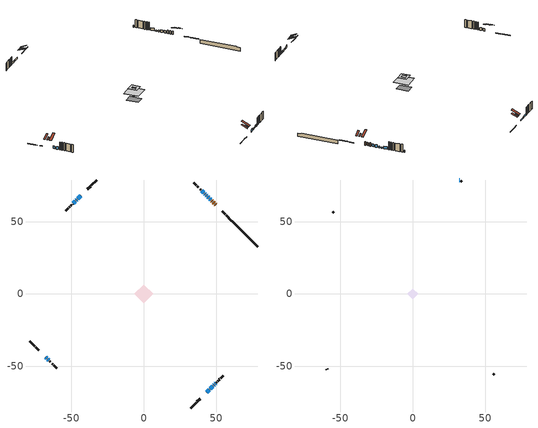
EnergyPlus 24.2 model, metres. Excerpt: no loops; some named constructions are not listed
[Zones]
conditioned space
 floor outside (Floor1 construction): -0.82,0 0,0.82 0.82,0 0,-0.82 z0.48
 floor adiabatic (AdiabaticFloorConstruction): -6.43,0 0,6.43 6.43,0 0,-6.43 z2.92
 floor foundation (Slab1 construction): -4.36,0.72 -0.72,4.36 4.36,-0.72 0.72,-4.36 z-2.01
 wall outside (RimJoist1 construction): 32.58,-78.66 36.08,-75.16 / -78.66,-32.58 -75.16,-36.08 / -32.58,78.66 -36.08,75.16 / 60.54,50.7 57.04,54.2 z0.48:0.78
 wall outside (RimJoist2 construction): 36.74,-74.5 38.88,-72.36 / -74.5,-36.74 -72.36,-38.88 / -36.74,74.5 -38.88,72.36 / 56.38,54.86 54.25,57 z0.48:0.78
 wall outside (AdiabaticWallConstruction 1): 49.55,61.69 49.22,62.02 / 48.56,62.68 48,63.24 / 47.35,63.89 47.02,64.23 z0.48:2.51
 wall outside (AdiabaticWallConstruction): -43.58,67.66 -45.45,65.8 / 45.74,-65.5 47.61,-63.63 z0.48:1.34; 46.36,64.88 45.61,65.64 / 44.95,66.29 44.19,67.05 / 43.58,-67.66 45.09,-66.15 / -67.66,-43.58 -66.91,-44.33 / 41.36,69.88 39.85,71.39 / -66.25,-44.99 -65.5,-45.74 z0.48:2.06; 43.54,67.7 43,68.24 / -46.1,65.14 -46.64,64.6 z0.48:1.45; 42.34,68.9 42.02,69.22 z0.48:1.09; -47.3,63.95 -48.55,62.69 z0.48:1.55; 48.27,-62.98 48.76,-62.49 / 49.41,-61.83 49.52,-61.72 z0.48:1.7
 wall outside (Wall1 construction): 50.18,-61.07 50.46,-60.79 / -64.84,-46.4 -64.56,-46.68 / -49.21,62.03 -49.49,61.75 / 39.2,72.04 38.92,72.32 z0.48:5.36
 wall outside (Wall2 construction): 51.11,-60.13 51.25,-60 / -63.9,-47.34 -63.77,-47.47 / -50.15,61.09 -50.28,60.96 / 38.26,72.98 38.13,73.11 z0.48:5.36
 wall outside (Wall3 construction): 51.9,-59.34 52.39,-58.85 / -63.11,-48.13 -62.63,-48.62 / -50.94,60.3 -51.43,59.82 / 37.47,73.77 36.98,74.26 z0.48:5.36
 wall outside (Wall4 construction): 53.05,-58.19 54.87,-56.37 / -61.97,-49.27 -60.15,-51.09 / -52.08,59.16 -53.9,57.34 / 36.33,74.92 34.51,76.74 z0.48:5.36
 wall foundation (FoundationWall1 construction): 61.2,50.04,-2.01 61.2,50.04,0.48 76.91,34.33,0.48 76.91,34.33,0.09 78.66,32.58,0.09 78.66,32.58,-2.01
 window (WindowConstruction): -43.58,67.66 -45.44,65.8 z0.48:1.34
 window (WindowConstruction 4): 46.36,64.88 45.61,65.64 z0.48:2.06
 window (WindowConstruction 5): 44.95,66.29 44.2,67.05 z0.48:2.06
 window (WindowConstruction 6): 43.54,67.7 43,68.24 z0.48:1.45
 window (WindowConstruction 7): 42.34,68.9 42.02,69.22 z0.48:1.09
 window (WindowConstruction 8): -46.1,65.14 -46.64,64.6 z0.48:1.45
 window (WindowConstruction 9): -47.3,63.95 -48.55,62.69 z0.48:1.55
 window (WindowConstruction 10): 43.58,-67.66 45.09,-66.15 z0.48:2.06
 window (WindowConstruction 11): -67.66,-43.58 -66.91,-44.33 z0.48:2.06
 window (WindowConstruction 1): 45.74,-65.5 47.61,-63.63 z0.48:1.34
 window (WindowConstruction 2): 41.36,69.88 39.85,71.39 z0.48:2.06
 window (WindowConstruction 3): -66.25,-44.99 -65.5,-45.74 z0.48:2.06
 window (WindowConstruction 12): 48.27,-62.98 48.75,-62.49 z0.48:1.7
 window (WindowConstruction 13): 49.41,-61.83 49.52,-61.72 z0.48:1.7
 door (Door): 49.55,61.69 49.22,62.02 z0.48:2.51
 door (Door 1): 48.56,62.68 48.01,63.24 z0.48:2.51
 door (Door 2): 47.35,63.89 47.02,64.22 z0.48:2.51
 ceiling adiabatic (AdiabaticFloorConstruction): 0,-6.43 6.43,0 0,6.43 -6.43,0 z2.92
 roof outside (Roof1 construction): 40.23,-71.01,5.36 37.76,-68.54,7.1 37.07,-69.24,7.1 39.54,-71.7,5.36; -71.01,-40.23,5.36 -68.54,-37.76,7.1 -69.24,-37.07,7.1 -71.7,-39.54,5.36; -40.23,71.01,5.36 -37.76,68.54,7.1 -37.07,69.24,7.1 -39.54,71.7,5.36; 52.9,58.34,5.36 50.43,55.87,7.1 51.12,55.18,7.1 53.59,57.65,5.36
attic - vented
 floor to conditioned space (Floor2 construction Reversed): -1.59,0 0,1.59 1.59,0 0,-1.59 z5.36
 floor to conditioned space (Floor3 construction Reversed): -3.73,0 0,3.73 3.73,0 0,-3.73 z5.36
 wall outside (AdiabaticWallConstruction): 32.58,78.66 32.18,78.66 z0.48:1.7
 wall outside (Wall5 construction): 55.52,-55.72 56.13,-55.11 / -59.49,-51.75 -58.88,-52.36 / -54.56,56.68 -55.17,56.07 / 33.85,77.39 33.24,78 z0.48:5.36
 window (WindowConstruction 14): 32.58,78.66 32.18,78.66 z0.48:1.7
 roof outside (Roof2 construction): 41.29,-69.95,5.36 39.74,-68.4,6.09 39.33,-68.81,6.09 40.88,-70.36,5.36; -69.95,-41.29,5.36 -68.4,-39.74,6.09 -68.81,-39.33,6.09 -70.36,-40.88,5.36; -41.29,69.95,5.36 -39.74,68.4,6.09 -39.33,68.81,6.09 -40.88,70.36,5.36; 51.83,59.41,5.36 50.28,57.86,6.09 50.69,57.45,6.09 52.24,59,5.36
 roof outside (Roof3 construction): 42.92,-68.32,5.36 39.33,-64.73,7.47 38.36,-65.7,7.47 41.95,-69.29,5.36; -68.32,-42.92,5.36 -64.73,-39.33,7.47 -65.7,-38.36,7.47 -69.29,-41.95,5.36; -42.92,68.32,5.36 -39.33,64.73,7.47 -38.36,65.7,7.47 -41.95,69.29,5.36; 50.2,61.04,5.36 46.62,57.45,7.47 47.59,56.48,7.47 51.18,60.07,5.36
[Material] Roughness=Rough; Thermal Absorptance=0.9
Name | Thickness {m} | Conductivity {W/m-K} | Density {kg/m3} | Specific Heat {J/kg-K} | Solar Absorptance | Visible Absorptance
ceiling loosefill ins | 0.254 | 0.0480833 | 16.02 | 1046.75 | 0.7 | 0.7
ceiling stud and cavity | 0.1397 | 0.286413 | 65.682 | 1177.47 | 0.7 | 0.7
ceiling stud and cavity 1 | 0.1397 | 0.0963999 | 65.682 | 1177.47 | 0.7 | 0.7
gypsum board | 0.0127 | 0.160291 | 801 | 837.4 | 0.6 | 0.6
[Construction]
Floor2 construction: ceiling loosefill ins, ceiling stud and cavity, gypsum board
Floor3 construction: ceiling stud and cavity 1, gypsum board
[EnergyManagementSystem:Program]
natural_vent_program: Set Tin = tin_s; Set Tout = tout_s; Set Wout = out_wt_s; Set Pbar = out_pb_s; Set Phiout = (@RhFnTdbWPb Tout Wout Pbar); Set MaxHR = 0.0115; Set Tnvsp = (htg_sp_s + clg_sp_s) / 2; Set NVavail = natural_vent_s; Set ClgSsnAvail = cool_season; Set Qnv = 0; Set Qwhf = 0; Set whole_house_fan_mix_act = 0; Set whole_house_fan_act = 0; If ((Wout < MaxHR) && (Tin > Tout) && (Tin > Tnvsp) && (ClgSsnAvail > 0)); Set WHF_Flow = 0; Set Adj = (Tin-Tnvsp)/(Tin-Tout); Set Adj = (@Min Adj 1); Set Adj = (@Max Adj 0); If (WHF_Flow > 0); Set Qwhf = WHF_Flow*Adj; Set whole_house_fan_mix_act = WHF_Flow*Adj; Set WHF_W = 0; Set whole_house_fan_act = WHF_W*Adj; ElseIf (NVavail > 0); Set NVArea = 0.0; Set Cs = 0.00017849091715949864; Set Cw = 3.127549456385576e-05; Set Tdiff = Tin-Tout; Set dT = (@Abs Tdiff); Set Vwind = site_vw_s; Set SGNV = NVArea*Adj*((((Cs*dT)+(Cw*(Vwind^2)))^0.5)/1000); Set MaxNV = 1.4711105215150082; Set Qnv = (@Min SGNV MaxNV); EndIf; EndIf; Set natural_vent_flow_act = Qnv; Set whole_house_fan_flow_act = Qwhf; Set natural_vent_program_Qnv = Qnv; Set natural_vent_program_Qwhf = Qwhf
total_airflows_program: Set total_infil_flow_rate = 0; Set total_mechvent_flow_rate = 0; Set total_natvent_flow_rate = 0; Set total_whf_flow_rate = 0; Set total_infil_flow_rate = total_infil_flow_rate + (infil_program_Qinf * 1); Set total_mechvent_flow_rate = total_mechvent_flow_rate + (infil_program_Qfan * 1); Set total_natvent_flow_rate = total_natvent_flow_rate + (natural_vent_program_Qnv * 1); Set total_whf_flow_rate = total_whf_flow_rate + (natural_vent_program_Qwhf * 1)
total_loads_program: Set loads_htg_tot = 0; Set loads_clg_tot = 0; If htg_load_cond > 0; Set loads_htg_tot = loads_htg_tot + (htg_load_cond - clg_load_cond) * 1.0; EndIf; Set loads_htg_tot = (@Max loads_htg_tot 0); If clg_load_cond > 0; Set loads_clg_tot = loads_clg_tot + (clg_load_cond - htg_load_cond) * 0.0; EndIf; Set loads_clg_tot = (@Max loads_clg_tot 0)
unit_heater_supply_fan_disaggregate_program: Set unit_heater_supply_fan_primary_htg = 0; If unit_heater_htg_coil_s > 0; Set unit_heater_supply_fan_primary_htg = unit_heater_supply_fan_s; EndIf
unmet_hours_program: Set htg_unmet_hours = 0; Set clg_unmet_hours = 0; Set unit_htg_unmet_hours = 0; If ((DayOfYear >= 1) && (DayOfYear <= 365)); Set unit_htg_unmet_hours = unit_htg_unmet_hours + conditioned_space_htg_unmet_s; If unit_htg_unmet_hours > htg_unmet_hours; Set htg_unmet_hours = unit_htg_unmet_hours; EndIf; EndIf
water_heater_EC_adj: If WarmupFlag == 0; Set dhw_e_cons = water_heater_energy + water_heater_on_cycle_parasitic + water_heater_off_cycle_parasitic; Set water_heater_ec_adj_act = 0.0 * dhw_e_cons / 1; EndIf
[EnergyManagementSystem:ProgramCallingManager]
component_loads_program_calling_manager: EndOfZoneTimestepAfterZoneReporting; component_loads_program
fridge_schedule_program_calling_manager: BeginZoneTimestepAfterInitHeatBalance; fridge_schedule_program
infil_program_calling_manager: BeginZoneTimestepAfterInitHeatBalance; infil_program
natural_vent_program_calling_manager: BeginZoneTimestepAfterInitHeatBalance; natural_vent_program
total_airflows_program_calling_manager: EndOfZoneTimestepAfterZoneReporting; total_airflows_program
total_loads_program_calling_manager: EndOfZoneTimestepAfterZoneReporting; total_loads_program
unit_heater_supply_fan_disaggregate_program_calling_manager: EndOfSystemTimestepBeforeHVACReporting; unit_heater_supply_fan_disaggregate_program
unmet_hours_program_calling_manager: EndOfZoneTimestepBeforeZoneReporting; unmet_hours_program
water_heater_EC_adj_ProgramManager: EndOfSystemTimestepBeforeHVACReporting; water_heater_EC_adj
[EnergyManagementSystem:OutputVariable] Type of Data in Variable=Summed
Name | EMS Variable | Update Frequency | EMS Program or Subroutine | Units
unit heater supply fan disaggregate htg primary | unit_heater_supply_fan_primary_htg | SystemTimestep | unit_heater_supply_fan_disaggregate_program | J
loads_htg_tot_peakload_outvar; loads_htg_tot_annual_outvar; Energy Management System Output Variable 1; Energy Management System Output Variable 45 | loads_htg_tot | ZoneTimestep | total_loads_program | J
loads_clg_tot_peakload_outvar; loads_clg_tot_annual_outvar; Energy Management System Output Variable 2; Energy Management System Output Variable 46 | loads_clg_tot | ZoneTimestep | total_loads_program | J
htg_unmet_hours_annual_outvar; Energy Management System Output Variable 3 | htg_unmet_hours | ZoneTimestep | unmet_hours_program | hr
clg_unmet_hours_annual_outvar; Energy Management System Output Variable 4 | clg_unmet_hours | ZoneTimestep | unmet_hours_program | hr
loads_htg_roofs_annual_outvar; Energy Management System Output Variable 5 | loads_htg_roofs | ZoneTimestep | component_loads_program | J
loads_htg_ceilings_annual_outvar; Energy Management System Output Variable 6 | loads_htg_ceilings | ZoneTimestep | component_loads_program | J
loads_htg_walls_annual_outvar; Energy Management System Output Variable 7 | loads_htg_walls | ZoneTimestep | component_loads_program | J
loads_htg_rim_joists_annual_outvar; Energy Management System Output Variable 8 | loads_htg_rim_joists | ZoneTimestep | component_loads_program | J
loads_htg_foundation_walls_annual_outvar; Energy Management System Output Variable 9 | loads_htg_foundation_walls | ZoneTimestep | component_loads_program | J
loads_htg_doors_annual_outvar; Energy Management System Output Variable 10 | loads_htg_doors | ZoneTimestep | component_loads_program | J
loads_htg_windows_conduction_annual_outvar; Energy Management System Output Variable 11 | loads_htg_windows_conduction | ZoneTimestep | component_loads_program | J
loads_htg_windows_solar_annual_outvar; Energy Management System Output Variable 12 | loads_htg_windows_solar | ZoneTimestep | component_loads_program | J
loads_htg_skylights_conduction_annual_outvar; Energy Management System Output Variable 13 | loads_htg_skylights_conduction | ZoneTimestep | component_loads_program | J
loads_htg_skylights_solar_annual_outvar; Energy Management System Output Variable 14 | loads_htg_skylights_solar | ZoneTimestep | component_loads_program | J
loads_htg_floors_annual_outvar; Energy Management System Output Variable 15 | loads_htg_floors | ZoneTimestep | component_loads_program | J
loads_htg_slabs_annual_outvar; Energy Management System Output Variable 16 | loads_htg_slabs | ZoneTimestep | component_loads_program | J
loads_htg_internal_mass_annual_outvar; Energy Management System Output Variable 17 | loads_htg_internal_mass | ZoneTimestep | component_loads_program | J
loads_htg_infil_annual_outvar; Energy Management System Output Variable 18 | loads_htg_infil | ZoneTimestep | component_loads_program | J
loads_htg_natvent_annual_outvar; Energy Management System Output Variable 19 | loads_htg_natvent | ZoneTimestep | component_loads_program | J
loads_htg_mechvent_annual_outvar; Energy Management System Output Variable 20 | loads_htg_mechvent | ZoneTimestep | component_loads_program | J
loads_htg_whf_annual_outvar; Energy Management System Output Variable 21 | loads_htg_whf | ZoneTimestep | component_loads_program | J
loads_htg_ducts_annual_outvar; Energy Management System Output Variable 22 | loads_htg_ducts | ZoneTimestep | component_loads_program | J
loads_htg_intgains_annual_outvar; Energy Management System Output Variable 23 | loads_htg_intgains | ZoneTimestep | component_loads_program | J
loads_htg_lighting_annual_outvar; Energy Management System Output Variable 24 | loads_htg_lighting | ZoneTimestep | component_loads_program | J
loads_clg_roofs_annual_outvar; Energy Management System Output Variable 25 | loads_clg_roofs | ZoneTimestep | component_loads_program | J
loads_clg_ceilings_annual_outvar; Energy Management System Output Variable 26 | loads_clg_ceilings | ZoneTimestep | component_loads_program | J
loads_clg_walls_annual_outvar; Energy Management System Output Variable 27 | loads_clg_walls | ZoneTimestep | component_loads_program | J
loads_clg_rim_joists_annual_outvar; Energy Management System Output Variable 28 | loads_clg_rim_joists | ZoneTimestep | component_loads_program | J
loads_clg_foundation_walls_annual_outvar; Energy Management System Output Variable 29 | loads_clg_foundation_walls | ZoneTimestep | component_loads_program | J
loads_clg_doors_annual_outvar; Energy Management System Output Variable 30 | loads_clg_doors | ZoneTimestep | component_loads_program | J
loads_clg_windows_conduction_annual_outvar; Energy Management System Output Variable 31 | loads_clg_windows_conduction | ZoneTimestep | component_loads_program | J
loads_clg_windows_solar_annual_outvar; Energy Management System Output Variable 32 | loads_clg_windows_solar | ZoneTimestep | component_loads_program | J
loads_clg_skylights_conduction_annual_outvar; Energy Management System Output Variable 33 | loads_clg_skylights_conduction | ZoneTimestep | component_loads_program | J
loads_clg_skylights_solar_annual_outvar; Energy Management System Output Variable 34 | loads_clg_skylights_solar | ZoneTimestep | component_loads_program | J
loads_clg_floors_annual_outvar; Energy Management System Output Variable 35 | loads_clg_floors | ZoneTimestep | component_loads_program | J
loads_clg_slabs_annual_outvar; Energy Management System Output Variable 36 | loads_clg_slabs | ZoneTimestep | component_loads_program | J
loads_clg_internal_mass_annual_outvar; Energy Management System Output Variable 37 | loads_clg_internal_mass | ZoneTimestep | component_loads_program | J
loads_clg_infil_annual_outvar; Energy Management System Output Variable 38 | loads_clg_infil | ZoneTimestep | component_loads_program | J
loads_clg_natvent_annual_outvar; Energy Management System Output Variable 39 | loads_clg_natvent | ZoneTimestep | component_loads_program | J
loads_clg_mechvent_annual_outvar; Energy Management System Output Variable 40 | loads_clg_mechvent | ZoneTimestep | component_loads_program | J
loads_clg_whf_annual_outvar; Energy Management System Output Variable 41 | loads_clg_whf | ZoneTimestep | component_loads_program | J
loads_clg_ducts_annual_outvar; Energy Management System Output Variable 42 | loads_clg_ducts | ZoneTimestep | component_loads_program | J
loads_clg_intgains_annual_outvar; Energy Management System Output Variable 43 | loads_clg_intgains | ZoneTimestep | component_loads_program | J
loads_clg_lighting_annual_outvar; Energy Management System Output Variable 44 | loads_clg_lighting | ZoneTimestep | component_loads_program | J
[Schedule:Day:Interval]
interior lighting schedule day: No, 01:00, 0.108182, 04:00, 0.0901515, 05:00, 0.0991667, 06:00, 0.162273, 07:00, 0.270455, 08:00, 0.342576, 10:00, 0.369621, 11:00, 0.351591, 12:00, 0.333561, 13:00, 0.324545, 14:00, 0.31553, 15:00, 0.333561, 16:00, 0.369621, 17:00, 0.450758, 18:00, 0.585985, 19:00, 0.775303, 20:00, 0.955606, 21:00, 0.991667, 22:00, 0.712197, 23:00, 0.360606, 24:00, 0.162273
interior lighting schedule day 1: No, 01:00, 0.100909, 04:00, 0.0840909, 05:00, 0.0925, 06:00, 0.151364, 07:00, 0.252273, 08:00, 0.319545, 10:00, 0.344773, 11:00, 0.327955, 12:00, 0.311136, 13:00, 0.302727, 14:00, 0.294318, 15:00, 0.311136, 16:00, 0.344773, 17:00, 0.420455, 18:00, 0.546591, 19:00, 0.723182, 20:00, 0.891364, 21:00, 0.925, 22:00, 0.664318, 23:00, 0.336364, 24:00, 0.151364
interior lighting schedule day 2: No, 01:00, 0.0927273, 04:00, 0.0772727, 05:00, 0.085, 06:00, 0.139091, 07:00, 0.231818, 08:00, 0.293636, 10:00, 0.316818, 11:00, 0.301364, 12:00, 0.285909, 13:00, 0.278182, 14:00, 0.270455, 15:00, 0.285909, 16:00, 0.316818, 17:00, 0.386364, 18:00, 0.502273, 19:00, 0.664545, 20:00, 0.819091, 21:00, 0.85, 22:00, 0.610455, 23:00, 0.309091, 24:00, 0.139091
interior lighting schedule day 3: No, 01:00, 0.0845455, 04:00, 0.0704545, 05:00, 0.0775, 06:00, 0.126818, 07:00, 0.211364, 08:00, 0.267727, 10:00, 0.288864, 11:00, 0.274773, 12:00, 0.260682, 13:00, 0.253636, 14:00, 0.246591, 15:00, 0.260682, 16:00, 0.288864, 17:00, 0.352273, 18:00, 0.457955, 19:00, 0.605909, 20:00, 0.746818, 21:00, 0.775, 22:00, 0.556591, 23:00, 0.281818, 24:00, 0.126818
interior lighting schedule day 4: No, 01:00, 0.0763636, 04:00, 0.0636364, 05:00, 0.07, 06:00, 0.114545, 07:00, 0.190909, 08:00, 0.241818, 10:00, 0.260909, 11:00, 0.248182, 12:00, 0.235455, 13:00, 0.229091, 14:00, 0.222727, 15:00, 0.235455, 16:00, 0.260909, 17:00, 0.318182, 18:00, 0.413636, 19:00, 0.547273, 20:00, 0.674545, 21:00, 0.7, 22:00, 0.502727, 23:00, 0.254545, 24:00, 0.114545
interior lighting schedule day 5: No, 01:00, 0.0727273, 04:00, 0.0606061, 05:00, 0.0666667, 06:00, 0.109091, 07:00, 0.181818, 08:00, 0.230303, 10:00, 0.248485, 11:00, 0.236364, 12:00, 0.224242, 13:00, 0.218182, 14:00, 0.212121, 15:00, 0.224242, 16:00, 0.248485, 17:00, 0.30303, 18:00, 0.393939, 19:00, 0.521212, 20:00, 0.642424, 21:00, 0.666667, 22:00, 0.478788, 23:00, 0.242424, 24:00, 0.109091
interior lighting schedule day 6: No, 01:00, 0.0745455, 04:00, 0.0621212, 05:00, 0.0683333, 06:00, 0.111818, 07:00, 0.186364, 08:00, 0.236061, 10:00, 0.254697, 11:00, 0.242273, 12:00, 0.229848, 13:00, 0.223636, 14:00, 0.217424, 15:00, 0.229848, 16:00, 0.254697, 17:00, 0.310606, 18:00, 0.403788, 19:00, 0.534242, 20:00, 0.658485, 21:00, 0.683333, 22:00, 0.490758, 23:00, 0.248485, 24:00, 0.111818
interior lighting schedule day 7: No, 01:00, 0.08, 04:00, 0.0666667, 05:00, 0.0733333, 06:00, 0.12, 07:00, 0.2, 08:00, 0.253333, 10:00, 0.273333, 11:00, 0.26, 12:00, 0.246667, 13:00, 0.24, 14:00, 0.233333, 15:00, 0.246667, 16:00, 0.273333, 17:00, 0.333333, 18:00, 0.433333, 19:00, 0.573333, 20:00, 0.706667, 21:00, 0.733333, 22:00, 0.526667, 23:00, 0.266667, 24:00, 0.12
interior lighting schedule day 8: No, 01:00, 0.0890909, 04:00, 0.0742424, 05:00, 0.0816667, 06:00, 0.133636, 07:00, 0.222727, 08:00, 0.282121, 10:00, 0.304394, 11:00, 0.289545, 12:00, 0.274697, 13:00, 0.267273, 14:00, 0.259848, 15:00, 0.274697, 16:00, 0.304394, 17:00, 0.371212, 18:00, 0.482576, 19:00, 0.638485, 20:00, 0.78697, 21:00, 0.816667, 22:00, 0.586515, 23:00, 0.29697, 24:00, 0.133636
interior lighting schedule day 9: No, 01:00, 0.0972727, 04:00, 0.0810606, 05:00, 0.0891667, 06:00, 0.145909, 07:00, 0.243182, 08:00, 0.30803, 10:00, 0.332348, 11:00, 0.316136, 12:00, 0.299924, 13:00, 0.291818, 14:00, 0.283712, 15:00, 0.299924, 16:00, 0.332348, 17:00, 0.405303, 18:00, 0.526894, 19:00, 0.697121, 20:00, 0.859242, 21:00, 0.891667, 22:00, 0.640379, 23:00, 0.324242, 24:00, 0.145909
interior lighting schedule day 10: No, 01:00, 0.105455, 04:00, 0.0878788, 05:00, 0.0966667, 06:00, 0.158182, 07:00, 0.263636, 08:00, 0.333939, 10:00, 0.360303, 11:00, 0.342727, 12:00, 0.325152, 13:00, 0.316364, 14:00, 0.307576, 15:00, 0.325152, 16:00, 0.360303, 17:00, 0.439394, 18:00, 0.571212, 19:00, 0.755758, 20:00, 0.931515, 21:00, 0.966667, 22:00, 0.694242, 23:00, 0.351515, 24:00, 0.158182
interior lighting schedule day 11: No, 01:00, 0.109091, 04:00, 0.0909091, 05:00, 0.1, 06:00, 0.163636, 07:00, 0.272727, 08:00, 0.345455, 10:00, 0.372727, 11:00, 0.354545, 12:00, 0.336364, 13:00, 0.327273, 14:00, 0.318182, 15:00, 0.336364, 16:00, 0.372727, 17:00, 0.454545, 18:00, 0.590909, 19:00, 0.781818, 20:00, 0.963636, 21:00, 1, 22:00, 0.718182, 23:00, 0.363636, 24:00, 0.163636
interior lighting schedule default day; occupants schedule default day; clothes dryer schedule default day; cooking range schedule default day; mech vent bath fan 0 schedule default day; mech vent range fan 0 schedule default day; misc plug loads schedule default day; general water use schedule default day; heating setpoint default day; cooling setpoint default day; clothes dryer exhaust 0 schedule default day; cooling season schedule day; cooling season schedule day 2; cooling season schedule default day; exterior lighting schedule default day; natural vent schedule default day: No, 24:00, 0
occupants schedule day: No, 05:00, 0.426829, 06:00, 0.719512, 07:00, 1, 08:00, 0.670732, 09:00, 0.329268, 14:00, 0.170732, 15:00, 0.231707, 16:00, 0.329268, 17:00, 0.5, 18:00, 0.670732, 19:00, 0.829268, 21:00, 1, 22:00, 0.853659, 23:00, 0.646341, 24:00, 0.426829
clothes dryer schedule day; clothes dryer exhaust 0 schedule day: No, 01:00, 0.123457, 02:00, 0.0740741, 03:00, 0.0493827, 04:00, 0.0246914, 05:00, 0.0493827, 06:00, 0.0740741, 07:00, 0.197531, 08:00, 0.395062, 09:00, 0.592593, 10:00, 0.839506, 11:00, 0.962963, 12:00, 1, 13:00, 0.91358, 14:00, 0.82716, 15:00, 0.716049, 16:00, 0.753086, 17:00, 0.679012, 18:00, 0.666667, 20:00, 0.62963, 21:00, 0.641975, 22:00, 0.666667, 23:00, 0.54321, 24:00, 0.296296
cooking range schedule day: No, 05:00, 0.0597015, 06:00, 0.11194, 07:00, 0.171642, 08:00, 0.291045, 11:00, 0.343284, 12:00, 0.402985, 13:00, 0.462687, 14:00, 0.343284, 15:00, 0.291045, 16:00, 0.402985, 17:00, 0.567164, 18:00, 1, 19:00, 0.850746, 20:00, 0.432836, 21:00, 0.291045, 22:00, 0.231343, 23:00, 0.171642, 24:00, 0.11194
mech vent bath fan 0 schedule day: No, 07:00, 0, 08:00, 1, 09:00, 0.2, 24:00, 0
mech vent range fan 0 schedule day: No, 18:00, 0, 19:00, 1, 20:00, 0.2, 24:00, 0
misc plug loads schedule day: No, 06:00, 0.705882, 07:00, 0.745098, 08:00, 0.803922, 15:00, 0.823529, 16:00, 0.862745, 17:00, 0.921569, 18:00, 0.980392, 19:00, 1, 20:00, 0.980392, 21:00, 0.941176, 22:00, 0.862745, 23:00, 0.784314, 24:00, 0.72549
general water use schedule day: No, 01:00, 0.315068, 03:00, 0.287671, 04:00, 0.342466, 05:00, 0.369863, 06:00, 0.520548, 07:00, 0.60274, 08:00, 0.534247, 10:00, 0.506849, 11:00, 0.465753, 14:00, 0.479452, 15:00, 0.534247, 16:00, 0.589041, 17:00, 0.69863, 18:00, 0.876712, 19:00, 0.890411, 20:00, 0.986301, 21:00, 1, 22:00, 0.863014, 23:00, 0.616438, 24:00, 0.465753
heating setpoint day: No, 07:00, 18, 23:00, 21, 24:00, 18
cooling setpoint day: No, 24:00, 25
cooling season schedule day 1: No, 24:00, 1
exterior lighting schedule day: No, 01:00, 0.566667, 03:00, 0.524167, 05:00, 0.495833, 06:00, 0.5525, 07:00, 0.623333, 08:00, 0.580833, 09:00, 0.439167, 10:00, 0.354167, 12:00, 0.34, 13:00, 0.354167, 14:00, 0.396667, 15:00, 0.425, 16:00, 0.495833, 17:00, 0.623333, 18:00, 0.793333, 19:00, 0.906667, 20:00, 0.963333, 21:00, 0.991667, 22:00, 0.920833, 23:00, 0.793333, 24:00, 0.665833
exterior lighting schedule day 1: No, 01:00, 0.528571, 03:00, 0.488929, 05:00, 0.4625, 06:00, 0.515357, 07:00, 0.581429, 08:00, 0.541786, 09:00, 0.409643, 10:00, 0.330357, 12:00, 0.317143, 13:00, 0.330357, 14:00, 0.37, 15:00, 0.396429, 16:00, 0.4625, 17:00, 0.581429, 18:00, 0.74, 19:00, 0.845714, 20:00, 0.898571, 21:00, 0.925, 22:00, 0.858929, 23:00, 0.74, 24:00, 0.621071
exterior lighting schedule day 10: No, 01:00, 0.552381, 03:00, 0.510952, 05:00, 0.483333, 06:00, 0.538571, 07:00, 0.607619, 08:00, 0.56619, 09:00, 0.428095, 10:00, 0.345238, 12:00, 0.331429, 13:00, 0.345238, 14:00, 0.386667, 15:00, 0.414286, 16:00, 0.483333, 17:00, 0.607619, 18:00, 0.773333, 19:00, 0.88381, 20:00, 0.939048, 21:00, 0.966667, 22:00, 0.897619, 23:00, 0.773333, 24:00, 0.649048
exterior lighting schedule day 11: No, 01:00, 0.571429, 03:00, 0.528571, 05:00, 0.5, 06:00, 0.557143, 07:00, 0.628571, 08:00, 0.585714, 09:00, 0.442857, 10:00, 0.357143, 12:00, 0.342857, 13:00, 0.357143, 14:00, 0.4, 15:00, 0.428571, 16:00, 0.5, 17:00, 0.628571, 18:00, 0.8, 19:00, 0.914286, 20:00, 0.971429, 21:00, 1, 22:00, 0.928571, 23:00, 0.8, 24:00, 0.671429
exterior lighting schedule day 2: No, 01:00, 0.485714, 03:00, 0.449286, 05:00, 0.425, 06:00, 0.473571, 07:00, 0.534286, 08:00, 0.497857, 09:00, 0.376429, 10:00, 0.303571, 12:00, 0.291429, 13:00, 0.303571, 14:00, 0.34, 15:00, 0.364286, 16:00, 0.425, 17:00, 0.534286, 18:00, 0.68, 19:00, 0.777143, 20:00, 0.825714, 21:00, 0.85, 22:00, 0.789286, 23:00, 0.68, 24:00, 0.570714
exterior lighting schedule day 3: No, 01:00, 0.442857, 03:00, 0.409643, 05:00, 0.3875, 06:00, 0.431786, 07:00, 0.487143, 08:00, 0.453929, 09:00, 0.343214, 10:00, 0.276786, 12:00, 0.265714, 13:00, 0.276786, 14:00, 0.31, 15:00, 0.332143, 16:00, 0.3875, 17:00, 0.487143, 18:00, 0.62, 19:00, 0.708571, 20:00, 0.752857, 21:00, 0.775, 22:00, 0.719643, 23:00, 0.62, 24:00, 0.520357
exterior lighting schedule day 4: No, 01:00, 0.4, 03:00, 0.37, 05:00, 0.35, 06:00, 0.39, 07:00, 0.44, 08:00, 0.41, 09:00, 0.31, 10:00, 0.25, 12:00, 0.24, 13:00, 0.25, 14:00, 0.28, 15:00, 0.3, 16:00, 0.35, 17:00, 0.44, 18:00, 0.56, 19:00, 0.64, 20:00, 0.68, 21:00, 0.7, 22:00, 0.65, 23:00, 0.56, 24:00, 0.47
exterior lighting schedule day 5: No, 01:00, 0.380952, 03:00, 0.352381, 05:00, 0.333333, 06:00, 0.371429, 07:00, 0.419048, 08:00, 0.390476, 09:00, 0.295238, 10:00, 0.238095, 12:00, 0.228571, 13:00, 0.238095, 14:00, 0.266667, 15:00, 0.285714, 16:00, 0.333333, 17:00, 0.419048, 18:00, 0.533333, 19:00, 0.609524, 20:00, 0.647619, 21:00, 0.666667, 22:00, 0.619048, 23:00, 0.533333, 24:00, 0.447619
exterior lighting schedule day 6: No, 01:00, 0.390476, 03:00, 0.36119, 05:00, 0.341667, 06:00, 0.380714, 07:00, 0.429524, 08:00, 0.400238, 09:00, 0.302619, 10:00, 0.244048, 12:00, 0.234286, 13:00, 0.244048, 14:00, 0.273333, 15:00, 0.292857, 16:00, 0.341667, 17:00, 0.429524, 18:00, 0.546667, 19:00, 0.624762, 20:00, 0.66381, 21:00, 0.683333, 22:00, 0.634524, 23:00, 0.546667, 24:00, 0.45881
exterior lighting schedule day 7: No, 01:00, 0.419048, 03:00, 0.387619, 05:00, 0.366667, 06:00, 0.408571, 07:00, 0.460952, 08:00, 0.429524, 09:00, 0.324762, 10:00, 0.261905, 12:00, 0.251429, 13:00, 0.261905, 14:00, 0.293333, 15:00, 0.314286, 16:00, 0.366667, 17:00, 0.460952, 18:00, 0.586667, 19:00, 0.670476, 20:00, 0.712381, 21:00, 0.733333, 22:00, 0.680952, 23:00, 0.586667, 24:00, 0.492381
exterior lighting schedule day 8: No, 01:00, 0.466667, 03:00, 0.431667, 05:00, 0.408333, 06:00, 0.455, 07:00, 0.513333, 08:00, 0.478333, 09:00, 0.361667, 10:00, 0.291667, 12:00, 0.28, 13:00, 0.291667, 14:00, 0.326667, 15:00, 0.35, 16:00, 0.408333, 17:00, 0.513333, 18:00, 0.653333, 19:00, 0.746667, 20:00, 0.793333, 21:00, 0.816667, 22:00, 0.758333, 23:00, 0.653333, 24:00, 0.548333
exterior lighting schedule day 9: No, 01:00, 0.509524, 03:00, 0.47131, 05:00, 0.445833, 06:00, 0.496786, 07:00, 0.560476, 08:00, 0.522262, 09:00, 0.394881, 10:00, 0.318452, 12:00, 0.305714, 13:00, 0.318452, 14:00, 0.356667, 15:00, 0.382143, 16:00, 0.445833, 17:00, 0.560476, 18:00, 0.713333, 19:00, 0.815238, 20:00, 0.86619, 21:00, 0.891667, 22:00, 0.827976, 23:00, 0.713333, 24:00, 0.59869
[Schedule:Week:Daily]
heating setpoint Week Rule - Jan1-Dec31: heating setpoint day, heating setpoint day, heating setpoint day, heating setpoint day, heating setpoint day, heating setpoint day, heating setpoint day, heating setpoint default day, heating setpoint default day, heating setpoint default day, heating setpoint default day, heating setpoint default day
cooling setpoint Week Rule - Jan1-Dec31: cooling setpoint day, cooling setpoint day, cooling setpoint day, cooling setpoint day, cooling setpoint day, cooling setpoint day, cooling setpoint day, cooling setpoint default day, cooling setpoint default day, cooling setpoint default day, cooling setpoint default day, cooling setpoint default day
clothes dryer exhaust 0 schedule Week Rule - Jan1-Dec31: clothes dryer exhaust 0 schedule day, clothes dryer exhaust 0 schedule day, clothes dryer exhaust 0 schedule day, clothes dryer exhaust 0 schedule day, clothes dryer exhaust 0 schedule day, clothes dryer exhaust 0 schedule day, clothes dryer exhaust 0 schedule day, clothes dryer exhaust 0 schedule default day, clothes dryer exhaust 0 schedule default day, clothes dryer exhaust 0 schedule default day, clothes dryer exhaust 0 schedule default day, clothes dryer exhaust 0 schedule default day
cooling season schedule Week Rule - Jan1-May26: cooling season schedule day, cooling season schedule day, cooling season schedule day, cooling season schedule day, cooling season schedule day, cooling season schedule day, cooling season schedule day, cooling season schedule default day, cooling season schedule default day, cooling season schedule default day, cooling season schedule default day, cooling season schedule default day
cooling season schedule Week Rule - May27-Jun2: cooling season schedule day, cooling season schedule day, cooling season schedule day, cooling season schedule day, cooling season schedule day, cooling season schedule day 1, cooling season schedule day 1, cooling season schedule default day, cooling season schedule default day, cooling season schedule default day, cooling season schedule default day, cooling season schedule default day
cooling season schedule Week Rule - Jun3-Aug25: cooling season schedule day 1, cooling season schedule day 1, cooling season schedule day 1, cooling season schedule day 1, cooling season schedule day 1, cooling season schedule day 1, cooling season schedule day 1, cooling season schedule default day, cooling season schedule default day, cooling season schedule default day, cooling season schedule default day, cooling season schedule default day
cooling season schedule Week Rule - Aug26-Sep1: cooling season schedule day 1, cooling season schedule day 1, cooling season schedule day 1, cooling season schedule day 1, cooling season schedule day 1, cooling season schedule day 1, cooling season schedule day 2, cooling season schedule default day, cooling season schedule default day, cooling season schedule default day, cooling season schedule default day, cooling season schedule default day
cooling season schedule Week Rule - Sep2-Dec31: cooling season schedule day 2, cooling season schedule day 2, cooling season schedule day 2, cooling season schedule day 2, cooling season schedule day 2, cooling season schedule day 2, cooling season schedule day 2, cooling season schedule default day, cooling season schedule default day, cooling season schedule default day, cooling season schedule default day, cooling season schedule default day
exterior lighting schedule Week Rule - Mar4-Mar31: exterior lighting schedule day 2, exterior lighting schedule day 2, exterior lighting schedule day 2, exterior lighting schedule day 2, exterior lighting schedule day 2, exterior lighting schedule day 2, exterior lighting schedule day 2, exterior lighting schedule default day, exterior lighting schedule default day, exterior lighting schedule default day, exterior lighting schedule default day, exterior lighting schedule default day
exterior lighting schedule Week Rule - Apr1-Apr28: exterior lighting schedule day 3, exterior lighting schedule day 3, exterior lighting schedule day 3, exterior lighting schedule day 3, exterior lighting schedule day 3, exterior lighting schedule day 3, exterior lighting schedule day 3, exterior lighting schedule default day, exterior lighting schedule default day, exterior lighting schedule default day, exterior lighting schedule default day, exterior lighting schedule default day
exterior lighting schedule Week Rule - Apr29-May5: exterior lighting schedule day 3, exterior lighting schedule day 3, exterior lighting schedule day 4, exterior lighting schedule day 4, exterior lighting schedule day 4, exterior lighting schedule day 4, exterior lighting schedule day 4, exterior lighting schedule default day, exterior lighting schedule default day, exterior lighting schedule default day, exterior lighting schedule default day, exterior lighting schedule default day
exterior lighting schedule Week Rule - May6-May26: exterior lighting schedule day 4, exterior lighting schedule day 4, exterior lighting schedule day 4, exterior lighting schedule day 4, exterior lighting schedule day 4, exterior lighting schedule day 4, exterior lighting schedule day 4, exterior lighting schedule default day, exterior lighting schedule default day, exterior lighting schedule default day, exterior lighting schedule default day, exterior lighting schedule default day
exterior lighting schedule Week Rule - May27-Jun2: exterior lighting schedule day 4, exterior lighting schedule day 4, exterior lighting schedule day 4, exterior lighting schedule day 4, exterior lighting schedule day 4, exterior lighting schedule day 5, exterior lighting schedule day 5, exterior lighting schedule default day, exterior lighting schedule default day, exterior lighting schedule default day, exterior lighting schedule default day, exterior lighting schedule default day
exterior lighting schedule Week Rule - Jun3-Jun30: exterior lighting schedule day 5, exterior lighting schedule day 5, exterior lighting schedule day 5, exterior lighting schedule day 5, exterior lighting schedule day 5, exterior lighting schedule day 5, exterior lighting schedule day 5, exterior lighting schedule default day, exterior lighting schedule default day, exterior lighting schedule default day, exterior lighting schedule default day, exterior lighting schedule default day
exterior lighting schedule Week Rule - Jul1-Jul28: exterior lighting schedule day 6, exterior lighting schedule day 6, exterior lighting schedule day 6, exterior lighting schedule day 6, exterior lighting schedule day 6, exterior lighting schedule day 6, exterior lighting schedule day 6, exterior lighting schedule default day, exterior lighting schedule default day, exterior lighting schedule default day, exterior lighting schedule default day, exterior lighting schedule default day
exterior lighting schedule Week Rule - Jul29-Aug4: exterior lighting schedule day 6, exterior lighting schedule day 6, exterior lighting schedule day 6, exterior lighting schedule day 7, exterior lighting schedule day 7, exterior lighting schedule day 7, exterior lighting schedule day 7, exterior lighting schedule default day, exterior lighting schedule default day, exterior lighting schedule default day, exterior lighting schedule default day, exterior lighting schedule default day
exterior lighting schedule Week Rule - Aug5-Aug25: exterior lighting schedule day 7, exterior lighting schedule day 7, exterior lighting schedule day 7, exterior lighting schedule day 7, exterior lighting schedule day 7, exterior lighting schedule day 7, exterior lighting schedule day 7, exterior lighting schedule default day, exterior lighting schedule default day, exterior lighting schedule default day, exterior lighting schedule default day, exterior lighting schedule default day
exterior lighting schedule Week Rule - Aug26-Sep1: exterior lighting schedule day 7, exterior lighting schedule day 7, exterior lighting schedule day 7, exterior lighting schedule day 7, exterior lighting schedule day 7, exterior lighting schedule day 7, exterior lighting schedule day 8, exterior lighting schedule default day, exterior lighting schedule default day, exterior lighting schedule default day, exterior lighting schedule default day, exterior lighting schedule default day
exterior lighting schedule Week Rule - Sep2-Sep29: exterior lighting schedule day 8, exterior lighting schedule day 8, exterior lighting schedule day 8, exterior lighting schedule day 8, exterior lighting schedule day 8, exterior lighting schedule day 8, exterior lighting schedule day 8, exterior lighting schedule default day, exterior lighting schedule default day, exterior lighting schedule default day, exterior lighting schedule default day, exterior lighting schedule default day
exterior lighting schedule Week Rule - Sep30-Oct6: exterior lighting schedule day 8, exterior lighting schedule day 9, exterior lighting schedule day 9, exterior lighting schedule day 9, exterior lighting schedule day 9, exterior lighting schedule day 9, exterior lighting schedule day 9, exterior lighting schedule default day, exterior lighting schedule default day, exterior lighting schedule default day, exterior lighting schedule default day, exterior lighting schedule default day
exterior lighting schedule Week Rule - Oct7-Oct27: exterior lighting schedule day 9, exterior lighting schedule day 9, exterior lighting schedule day 9, exterior lighting schedule day 9, exterior lighting schedule day 9, exterior lighting schedule day 9, exterior lighting schedule day 9, exterior lighting schedule default day, exterior lighting schedule default day, exterior lighting schedule default day, exterior lighting schedule default day, exterior lighting schedule default day
exterior lighting schedule Week Rule - Oct28-Nov3: exterior lighting schedule day 9, exterior lighting schedule day 9, exterior lighting schedule day 9, exterior lighting schedule day 9, exterior lighting schedule day 10, exterior lighting schedule day 10, exterior lighting schedule day 10, exterior lighting schedule default day, exterior lighting schedule default day, exterior lighting schedule default day, exterior lighting schedule default day, exterior lighting schedule default day
exterior lighting schedule Week Rule - Nov4-Nov24: exterior lighting schedule day 10, exterior lighting schedule day 10, exterior lighting schedule day 10, exterior lighting schedule day 10, exterior lighting schedule day 10, exterior lighting schedule day 10, exterior lighting schedule day 10, exterior lighting schedule default day, exterior lighting schedule default day, exterior lighting schedule default day, exterior lighting schedule default day, exterior lighting schedule default day
exterior lighting schedule Week Rule - Nov25-Dec1: exterior lighting schedule day 10, exterior lighting schedule day 10, exterior lighting schedule day 10, exterior lighting schedule day 10, exterior lighting schedule day 10, exterior lighting schedule day 10, exterior lighting schedule day 11, exterior lighting schedule default day, exterior lighting schedule default day, exterior lighting schedule default day, exterior lighting schedule default day, exterior lighting schedule default day
exterior lighting schedule Week Rule - Dec2-Dec31: exterior lighting schedule day 11, exterior lighting schedule day 11, exterior lighting schedule day 11, exterior lighting schedule day 11, exterior lighting schedule day 11, exterior lighting schedule day 11, exterior lighting schedule day 11, exterior lighting schedule default day, exterior lighting schedule default day, exterior lighting schedule default day, exterior lighting schedule default day, exterior lighting schedule default day
natural vent schedule Week Rule - Jan1-Dec31: natural vent schedule default day, natural vent schedule default day, natural vent schedule default day, natural vent schedule default day, natural vent schedule default day, natural vent schedule default day, natural vent schedule default day, natural vent schedule default day, natural vent schedule default day, natural vent schedule default day, natural vent schedule default day, natural vent schedule default day
[Schedule:Year]
heating setpoint: heating setpoint Week Rule - Jan1-Dec31, 1, 1, 12, 31
cooling setpoint: cooling setpoint Week Rule - Jan1-Dec31, 1, 1, 12, 31
clothes dryer exhaust 0 schedule: clothes dryer exhaust 0 schedule Week Rule - Jan1-Dec31, 1, 1, 12, 31
cooling season schedule: cooling season schedule Week Rule - Jan1-May26, 1, 1, 5, 26, cooling season schedule Week Rule - May27-Jun2, 5, 27, 6, 2, cooling season schedule Week Rule - Jun3-Aug25, 6, 3, 8, 25, cooling season schedule Week Rule - Aug26-Sep1, 8, 26, 9, 1, cooling season schedule Week Rule - Sep2-Dec31, 9, 2, 12, 31
natural vent schedule: natural vent schedule Week Rule - Jan1-Dec31, 1, 1, 12, 31
